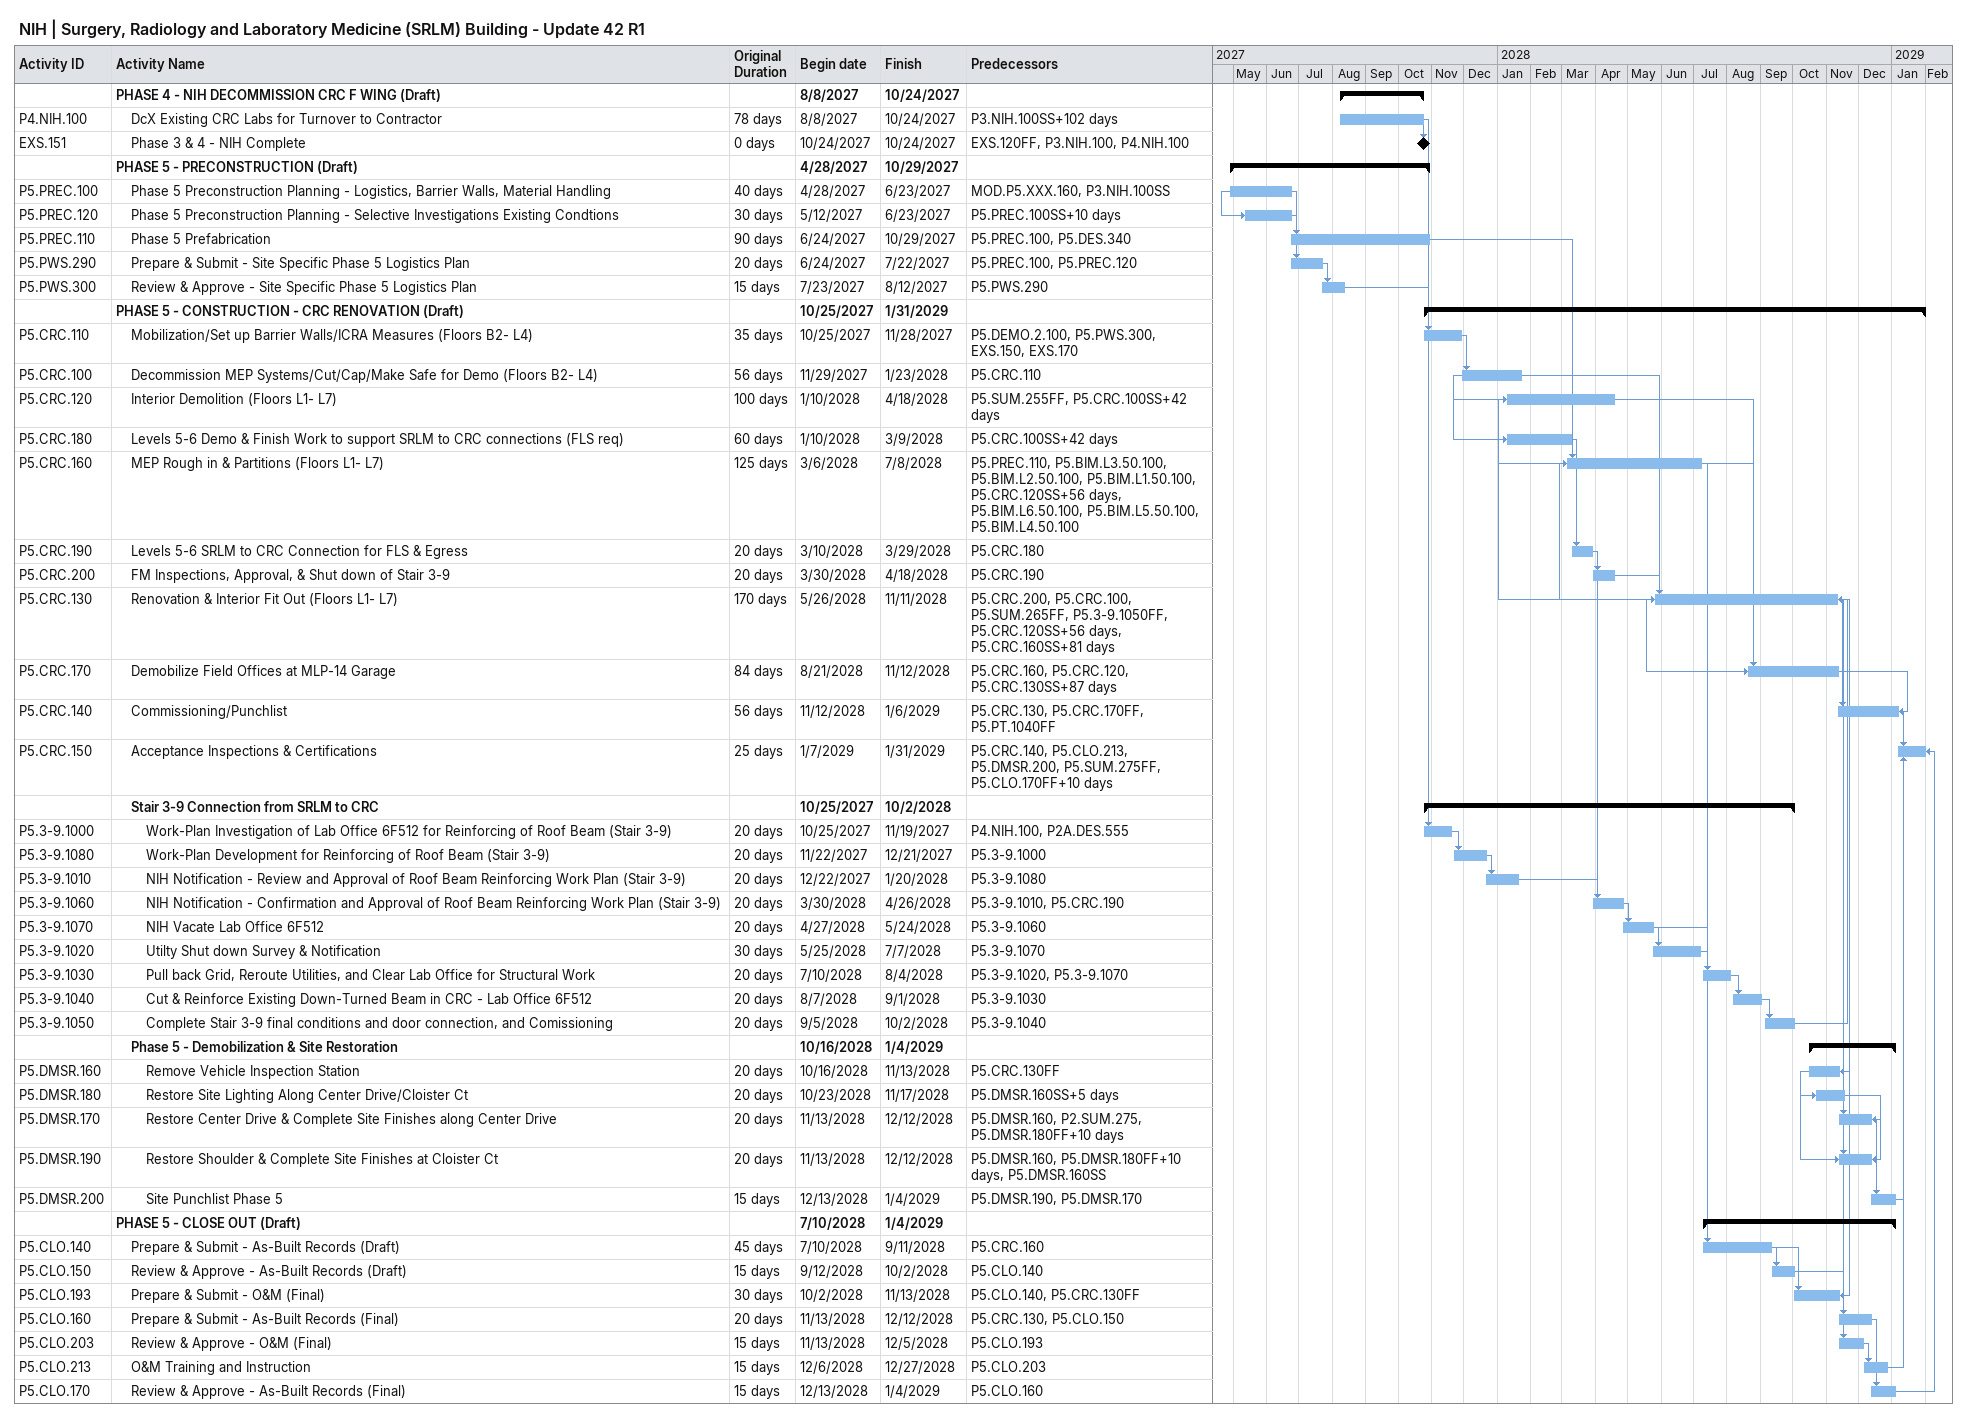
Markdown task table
NIH | Surgery, Radiology and Laboratory Medicine (SRLM) Building - Update 42 R1

| ID | Level | Task | Original duration | Start | Finish | Predecessors |
|---|---|---|---|---|---|---|
|  | 1 | **PHASE 4 - NIH DECOMMISSION CRC F WING (Draft)** |  | 2027-08-08 | 2027-10-24 |  |
| P4.NIH.100 | 2 | DcX Existing CRC Labs for Turnover to Contractor | 78d | 2027-08-08 | 2027-10-24 | P3.NIH.100SS+102d |
| EXS.151 | 2 | Phase 3 & 4 - NIH Complete | 0d | 2027-10-24 | 2027-10-24 | EXS.120FF, P3.NIH.100, P4.NIH.100 |
|  | 1 | **PHASE 5 - PRECONSTRUCTION (Draft)** |  | 2027-04-28 | 2027-10-29 |  |
| P5.PREC.100 | 2 | Phase 5 Preconstruction Planning - Logistics, Barrier Walls, Material Handling | 40d | 2027-04-28 | 2027-06-23 | MOD.P5.XXX.160, P3.NIH.100SS |
| P5.PREC.120 | 2 | Phase 5 Preconstruction Planning - Selective Investigations Existing Condtions | 30d | 2027-05-12 | 2027-06-23 | P5.PREC.100SS+10d |
| P5.PREC.110 | 2 | Phase 5 Prefabrication | 90d | 2027-06-24 | 2027-10-29 | P5.PREC.100, P5.DES.340 |
| P5.PWS.290 | 2 | Prepare & Submit - Site Specific Phase 5 Logistics Plan | 20d | 2027-06-24 | 2027-07-22 | P5.PREC.100, P5.PREC.120 |
| P5.PWS.300 | 2 | Review & Approve - Site Specific Phase 5 Logistics Plan | 15d | 2027-07-23 | 2027-08-12 | P5.PWS.290 |
|  | 1 | **PHASE 5 - CONSTRUCTION - CRC RENOVATION (Draft)** |  | 2027-10-25 | 2029-01-31 |  |
| P5.CRC.110 | 2 | Mobilization/Set up Barrier Walls/ICRA Measures (Floors B2- L4) | 35d | 2027-10-25 | 2027-11-28 | P5.DEMO.2.100, P5.PWS.300, EXS.150, EXS.170 |
| P5.CRC.100 | 2 | Decommission MEP Systems/Cut/Cap/Make Safe for Demo (Floors B2- L4) | 56d | 2027-11-29 | 2028-01-23 | P5.CRC.110 |
| P5.CRC.120 | 2 | Interior Demolition (Floors L1- L7) | 100d | 2028-01-10 | 2028-04-18 | P5.SUM.255FF, P5.CRC.100SS+42d |
| P5.CRC.180 | 2 | Levels 5-6 Demo & Finish Work to support SRLM to CRC connections (FLS req) | 60d | 2028-01-10 | 2028-03-09 | P5.CRC.100SS+42d |
| P5.CRC.160 | 2 | MEP Rough in & Partitions (Floors L1- L7) | 125d | 2028-03-06 | 2028-07-08 | P5.PREC.110, P5.BIM.L3.50.100, P5.BIM.L2.50.100, P5.BIM.L1.50.100, P5.CRC.120SS+56d, P5.BIM.L6.50.100, P5.BIM.L5.50.100, P5.BIM.L4.50.100 |
| P5.CRC.190 | 2 | Levels 5-6 SRLM to CRC Connection for FLS & Egress | 20d | 2028-03-10 | 2028-03-29 | P5.CRC.180 |
| P5.CRC.200 | 2 | FM Inspections, Approval, & Shut down of Stair 3-9 | 20d | 2028-03-30 | 2028-04-18 | P5.CRC.190 |
| P5.CRC.130 | 2 | Renovation & Interior Fit Out (Floors L1- L7) | 170d | 2028-05-26 | 2028-11-11 | P5.CRC.200, P5.CRC.100, P5.SUM.265FF, P5.3-9.1050FF, P5.CRC.120SS+56d, P5.CRC.160SS+81d |
| P5.CRC.170 | 2 | Demobilize Field Offices at MLP-14 Garage | 84d | 2028-08-21 | 2028-11-12 | P5.CRC.160, P5.CRC.120, P5.CRC.130SS+87d |
| P5.CRC.140 | 2 | Commissioning/Punchlist | 56d | 2028-11-12 | 2029-01-06 | P5.CRC.130, P5.CRC.170FF, P5.PT.1040FF |
| P5.CRC.150 | 2 | Acceptance Inspections & Certifications | 25d | 2029-01-07 | 2029-01-31 | P5.CRC.140, P5.CLO.213, P5.DMSR.200, P5.SUM.275FF, P5.CLO.170FF+10d |
|  | 2 | **Stair 3-9 Connection from SRLM to CRC** |  | 2027-10-25 | 2028-10-02 |  |
| P5.3-9.1000 | 3 | Work-Plan Investigation of Lab Office 6F512 for Reinforcing of Roof Beam (Stair 3-9) | 20d | 2027-10-25 | 2027-11-19 | P4.NIH.100, P2A.DES.555 |
| P5.3-9.1080 | 3 | Work-Plan Development for Reinforcing of Roof Beam (Stair 3-9) | 20d | 2027-11-22 | 2027-12-21 | P5.3-9.1000 |
| P5.3-9.1010 | 3 | NIH Notification - Review and Approval of Roof Beam Reinforcing Work Plan (Stair 3-9) | 20d | 2027-12-22 | 2028-01-20 | P5.3-9.1080 |
| P5.3-9.1060 | 3 | NIH Notification - Confirmation and Approval of Roof Beam Reinforcing Work Plan (Stair 3-9) | 20d | 2028-03-30 | 2028-04-26 | P5.3-9.1010, P5.CRC.190 |
| P5.3-9.1070 | 3 | NIH Vacate Lab Office 6F512 | 20d | 2028-04-27 | 2028-05-24 | P5.3-9.1060 |
| P5.3-9.1020 | 3 | Utilty Shut down Survey & Notification | 30d | 2028-05-25 | 2028-07-07 | P5.3-9.1070 |
| P5.3-9.1030 | 3 | Pull back Grid, Reroute Utilities, and Clear Lab Office for Structural Work | 20d | 2028-07-10 | 2028-08-04 | P5.3-9.1020, P5.3-9.1070 |
| P5.3-9.1040 | 3 | Cut & Reinforce Existing Down-Turned Beam in CRC - Lab Office 6F512 | 20d | 2028-08-07 | 2028-09-01 | P5.3-9.1030 |
| P5.3-9.1050 | 3 | Complete Stair 3-9 final conditions and door connection, and Comissioning | 20d | 2028-09-05 | 2028-10-02 | P5.3-9.1040 |
|  | 2 | **Phase 5 - Demobilization & Site Restoration** |  | 2028-10-16 | 2029-01-04 |  |
| P5.DMSR.160 | 3 | Remove Vehicle Inspection Station | 20d | 2028-10-16 | 2028-11-13 | P5.CRC.130FF |
| P5.DMSR.180 | 3 | Restore Site Lighting Along Center Drive/Cloister Ct | 20d | 2028-10-23 | 2028-11-17 | P5.DMSR.160SS+5d |
| P5.DMSR.170 | 3 | Restore Center Drive & Complete Site Finishes along Center Drive | 20d | 2028-11-13 | 2028-12-12 | P5.DMSR.160, P2.SUM.275, P5.DMSR.180FF+10d |
| P5.DMSR.190 | 3 | Restore Shoulder & Complete Site Finishes at Cloister Ct | 20d | 2028-11-13 | 2028-12-12 | P5.DMSR.160, P5.DMSR.180FF+10d, P5.DMSR.160SS |
| P5.DMSR.200 | 3 | Site Punchlist Phase 5 | 15d | 2028-12-13 | 2029-01-04 | P5.DMSR.190, P5.DMSR.170 |
|  | 1 | **PHASE 5 - CLOSE OUT (Draft)** |  | 2028-07-10 | 2029-01-04 |  |
| P5.CLO.140 | 2 | Prepare & Submit - As-Built Records (Draft) | 45d | 2028-07-10 | 2028-09-11 | P5.CRC.160 |
| P5.CLO.150 | 2 | Review & Approve - As-Built Records (Draft) | 15d | 2028-09-12 | 2028-10-02 | P5.CLO.140 |
| P5.CLO.193 | 2 | Prepare & Submit - O&M (Final) | 30d | 2028-10-02 | 2028-11-13 | P5.CLO.140, P5.CRC.130FF |
| P5.CLO.160 | 2 | Prepare & Submit - As-Built Records (Final) | 20d | 2028-11-13 | 2028-12-12 | P5.CRC.130, P5.CLO.150 |
| P5.CLO.203 | 2 | Review & Approve - O&M (Final) | 15d | 2028-11-13 | 2028-12-05 | P5.CLO.193 |
| P5.CLO.213 | 2 | O&M Training and Instruction | 15d | 2028-12-06 | 2028-12-27 | P5.CLO.203 |
| P5.CLO.170 | 2 | Review & Approve - As-Built Records (Final) | 15d | 2028-12-13 | 2029-01-04 | P5.CLO.160 |
